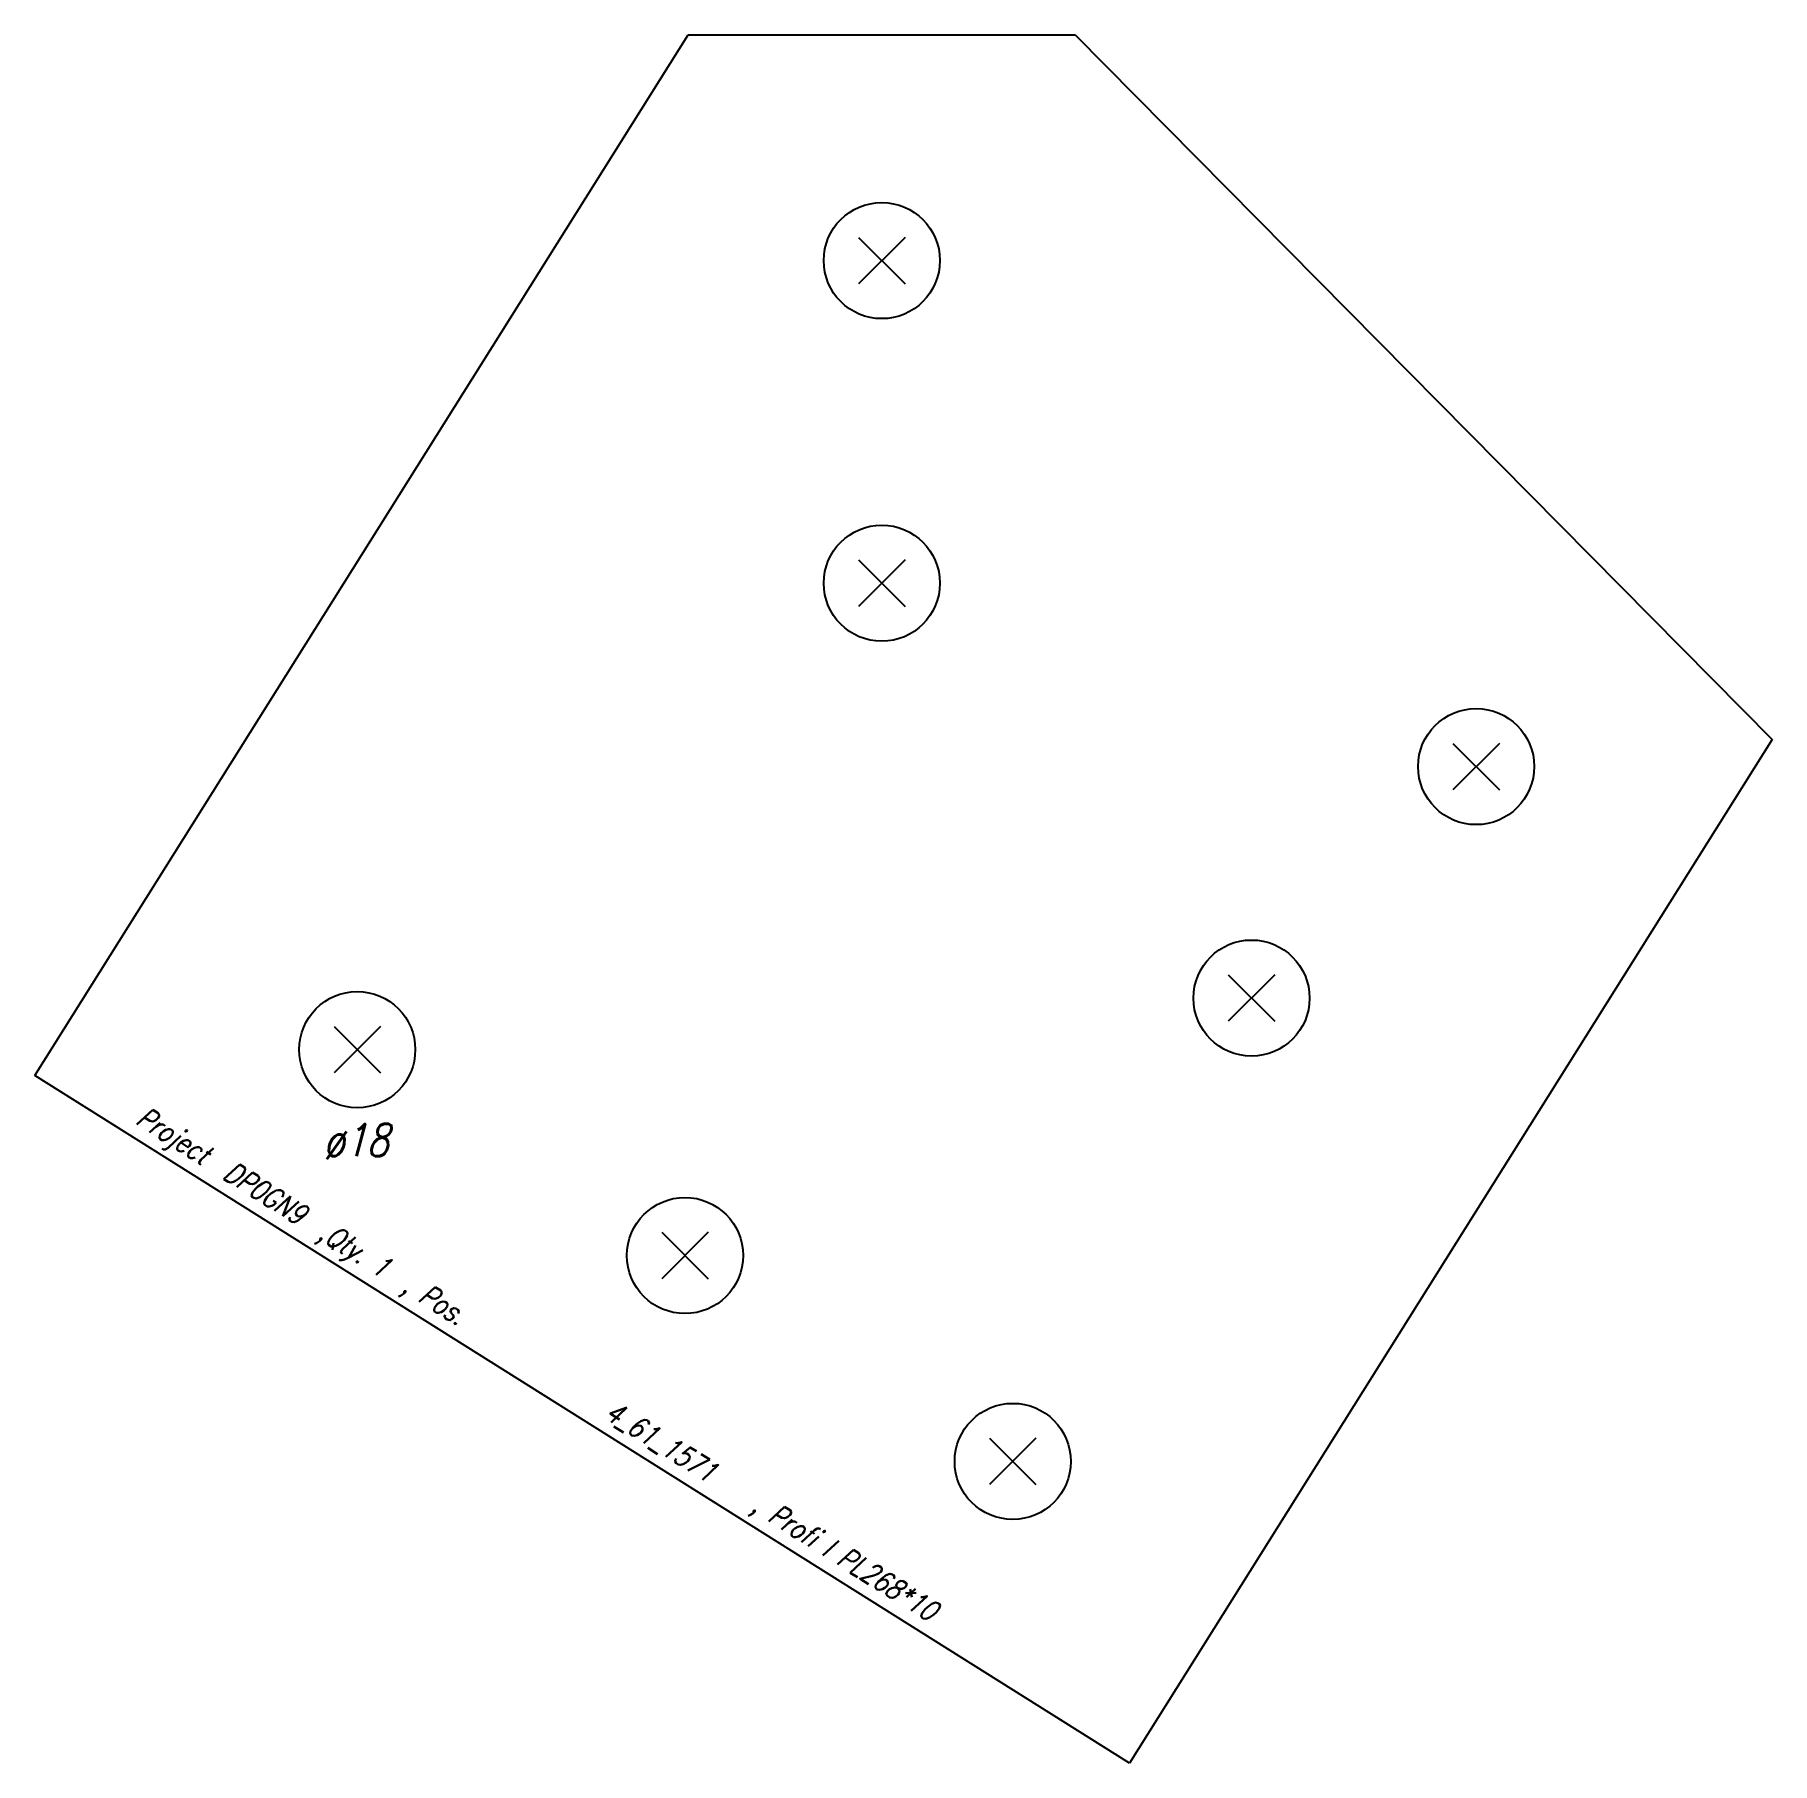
# Model space of a CAD drawing. Extents: x 0 to 269, y -134 to 134.
import ezdxf

# ---------------------------------------------------------------- set-up
doc = ezdxf.new("R2010")
doc.units = 0
doc.header["$LTSCALE"] = 10
for name, color, linetype in [('BEZ_SCHRAUBEN', 7, 'CONTINUOUS'), ('SCHRAUBEN', 7, 'CONTINUOUS'), ('TEILE', 7, 'CONTINUOUS'), ('UNTERSCHRIFT', 7, 'CONTINUOUS')]:
    doc.layers.add(name, color=color, linetype=linetype)
doc.styles.get("Standard").update_dxf_attribs({"font": 'ROMANS'})

msp = doc.modelspace()

# ---------------------------------------------------------------- linework, layer by layer
at = {"layer": 'SCHRAUBEN', "color": 6}
for p, q in [((134.913361, 102.548386), (127.713364, 95.348396)), ((127.713364, 102.548386), (134.913361, 95.348396)), ((134.913361, 52.548389), (127.713364, 45.348389)), ((127.713364, 52.548389), (134.913361, 45.348389)), ((227.052536, 24.121666), (219.852524, 16.921665)), ((219.852524, 24.121666), (227.052536, 16.921665)), ((192.230392, -11.758952), (185.03038, -18.958952)), ((185.03038, -11.758952), (192.230392, -18.958952)), ((53.592003, -19.748426), (46.392002, -26.948429)), ((46.392002, -19.748426), (53.592003, -26.948429)), ((104.403267, -51.657902), (97.203278, -58.857903)), ((97.203278, -51.657902), (104.403267, -58.857903)), ((155.214539, -83.567383), (148.014542, -90.767372)), ((148.014542, -83.567383), (155.214539, -90.767372))]:
    msp.add_line(p, q, dxfattribs=at)
at = {"layer": 'SCHRAUBEN', "color": 2}
for centre in [(131.313354, 98.948395), (131.313354, 48.948387), (223.45253, 20.521664), (188.630386, -15.358953), (49.992004, -23.348427), (100.803268, -55.257904), (151.614548, -87.167374)]:
    msp.add_circle(centre, 9, dxfattribs=at)
at = {"layer": 'TEILE', "color": 2}
for p, q in [((0, -27.378664), (101.313393, 133.948395)), ((101.313393, 133.948395), (161.313324, 133.948395)), ((161.313324, 133.948395), (269.356354, 24.74485)), ((269.356354, 24.74485), (169.697021, -133.948395)), ((169.697021, -133.948395), (0, -27.378664))]:
    msp.add_line(p, q, dxfattribs=at)

# ---------------------------------------------------------------- texts
at = {"layer": 'BEZ_SCHRAUBEN', "color": 2, "oblique": 15, "width": 0.8}
msp.add_text(' ø18', height=5, dxfattribs=at).set_placement((41.992001, -39.848427))
at = {"layer": 'UNTERSCHRIFT', "color": 2, "oblique": 15, "width": 0.8}
for s, rotation, p in [('Project  DP0GN9  ,Qty. 1  , Pos. ', -32.128857, (15.453864, -34.722008)), ('4_61_1571', -32.128853, (88.113976, -80.352562)), ('  , Profi l PL268*10', -32.128853, (107.930374, -92.797256))]:
    msp.add_text(s, height=3.25, rotation=rotation, dxfattribs=at).set_placement(p)

doc.saveas('drawing.dxf')
